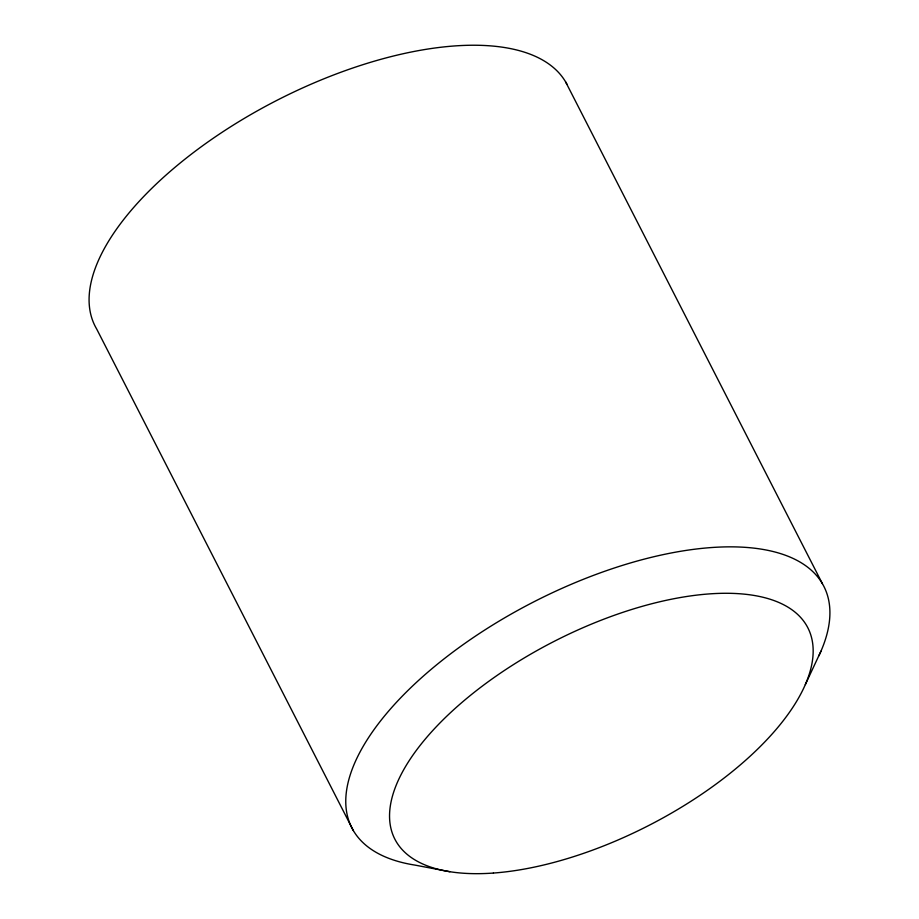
<?xml version="1.0" encoding="UTF-8"?>
<svg xmlns="http://www.w3.org/2000/svg" width="919" height="919" viewBox="0 0 919 919"><rect width="100%" height="100%" fill="white"/><g stroke="black" fill="none" stroke-linecap="round" stroke-linejoin="round"><path stroke-width="1.38" d="M805.331 684.575L820.954 651.192M449.919 871.717L414.779 865.066A265.109 118.287 -27.1 0 1 392.551 706.596A265.109 118.287 -27.1 0 1 697.004 548.93A265.109 118.287 -27.1 0 1 818.852 655.798M565.667 81.986L822.356 583.588M353.333 830.558L96.644 328.945A265.109 118.287 -27.1 0 1 273.885 101.906A265.109 118.287 -27.1 0 1 567.012 84.422M493.411 873.05A231.967 103.502 -27.1 0 0 813.154 652.237A231.967 103.502 -27.1 0 0 497.501 675.143A231.967 103.502 -27.1 0 0 493.411 873.05"/></g></svg>
